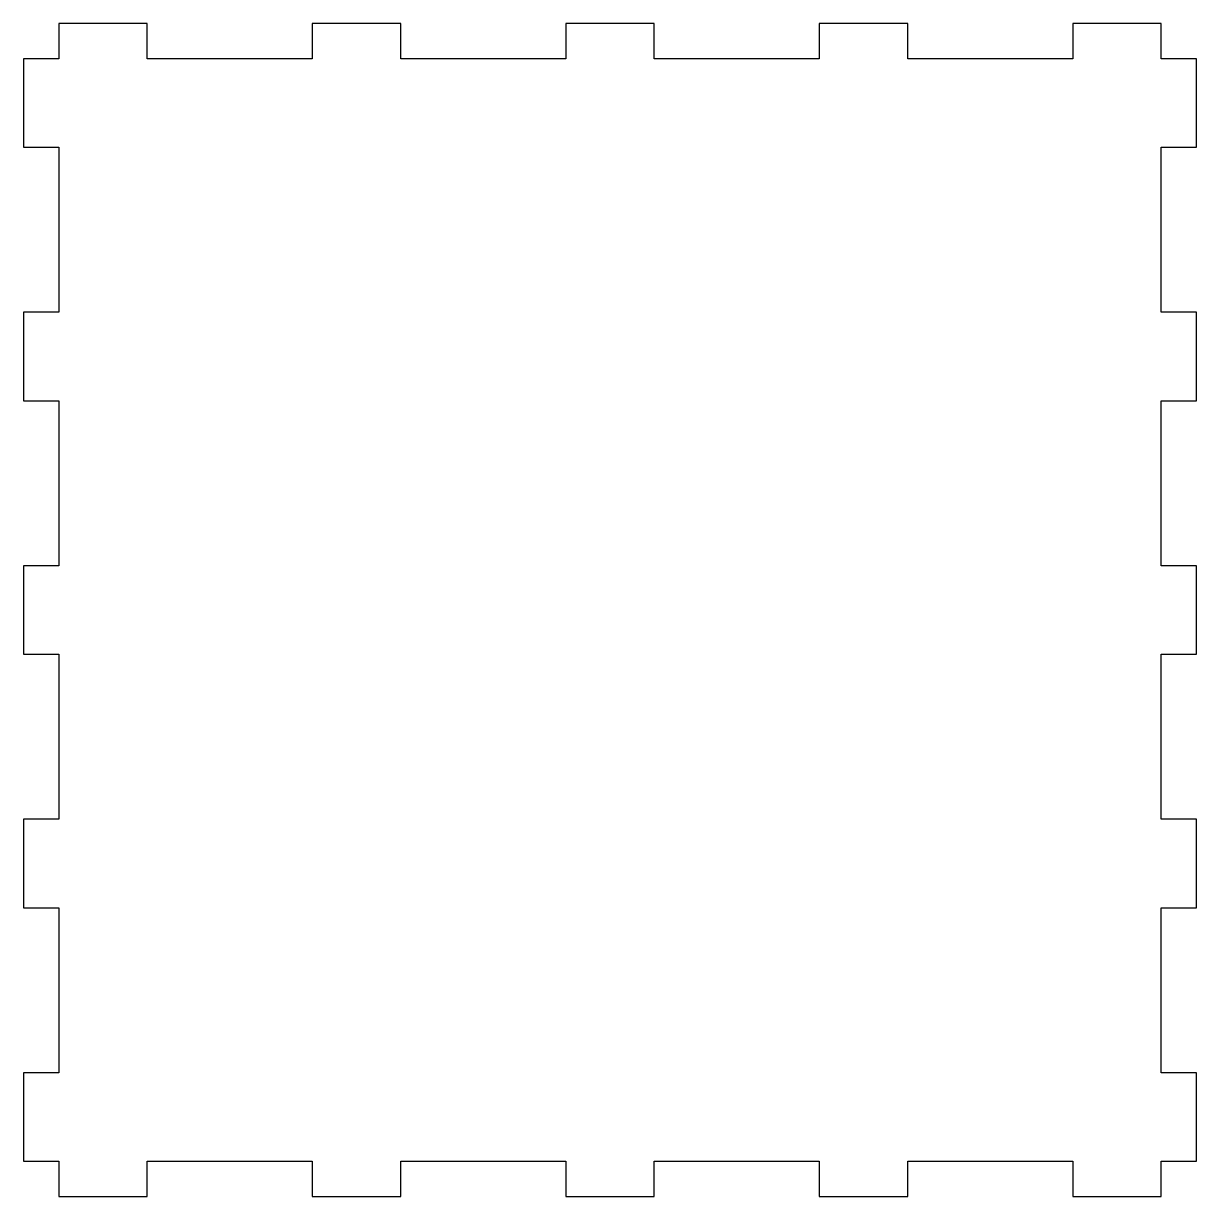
# Model space of a CAD drawing. Header units: centimetres. Extents: x -11.4 to 11.4, y -11.4 to 11.4.
import ezdxf

# ---------------------------------------------------------------- set-up
doc = ezdxf.new("R2010")
doc.units = ezdxf.units.CM
doc.header["$MEASUREMENT"] = 0
doc.layers.add('Camada 1', color=7, linetype='Continuous')

msp = doc.modelspace()

# ---------------------------------------------------------------- linework, layer by layer
at = {"layer": 'Camada 1'}
msp.add_open_spline([(-10.74055, 10.74105), (-10.74055, 10.74105), (-10.74055, 11.43032), (-10.74055, 11.43032), (-10.74055, 11.43032), (-10.74055, 11.43032), (-9.01748, 11.43032), (-9.01748, 11.43032), (-9.01748, 11.43032), (-9.01748, 11.43032), (-9.01748, 10.74105), (-9.01748, 10.74105), (-9.01748, 10.74105), (-9.01748, 10.74105), (-5.80107, 10.74105), (-5.80107, 10.74105), (-5.80107, 10.74105), (-5.80107, 10.74105), (-5.80107, 11.43032), (-5.80107, 11.43032), (-5.80107, 11.43032), (-5.80107, 11.43032), (-4.07797, 11.43032), (-4.07797, 11.43032), (-4.07797, 11.43032), (-4.07797, 11.43032), (-4.07797, 10.74105), (-4.07797, 10.74105), (-4.07797, 10.74105), (-4.07797, 10.74105), (-0.86154, 10.74105), (-0.86154, 10.74105), (-0.86154, 10.74105), (-0.86154, 10.74105), (-0.86154, 11.43032), (-0.86154, 11.43032), (-0.86154, 11.43032), (-0.86154, 11.43032), (0.86154, 11.43032), (0.86154, 11.43032), (0.86154, 11.43032), (0.86154, 11.43032), (0.86154, 10.74105), (0.86154, 10.74105), (0.86154, 10.74105), (0.86154, 10.74105), (4.07797, 10.74105), (4.07797, 10.74105), (4.07797, 10.74105), (4.07797, 10.74105), (4.07797, 11.43032), (4.07797, 11.43032), (4.07797, 11.43032), (4.07797, 11.43032), (5.80102, 11.43032), (5.80102, 11.43032), (5.80102, 11.43032), (5.80102, 11.43032), (5.80102, 10.74105), (5.80102, 10.74105), (5.80102, 10.74105), (5.80102, 10.74105), (9.01745, 10.74105), (9.01745, 10.74105), (9.01745, 10.74105), (9.01745, 10.74105), (9.01745, 11.43032), (9.01745, 11.43032), (9.01745, 11.43032), (9.01745, 11.43032), (10.74052, 11.43032), (10.74052, 11.43032), (10.74052, 11.43032), (10.74052, 11.43032), (10.74052, 10.74105), (10.74052, 10.74105), (10.74052, 10.74105), (10.74052, 10.74105), (10.74052, 10.74105), (10.74052, 10.74105), (10.74052, 10.74105), (10.74052, 10.74105), (11.42976, 10.74105), (11.42976, 10.74105), (11.42976, 10.74105), (11.42976, 10.74105), (11.42976, 9.01793), (11.42976, 9.01793), (11.42976, 9.01793), (11.42976, 9.01793), (10.74052, 9.01793), (10.74052, 9.01793), (10.74052, 9.01793), (10.74052, 9.01793), (10.74052, 5.80139), (10.74052, 5.80139), (10.74052, 5.80139), (10.74052, 5.80139), (11.42976, 5.80139), (11.42976, 5.80139), (11.42976, 5.80139), (11.42976, 5.80139), (11.42976, 4.07816), (11.42976, 4.07816), (11.42976, 4.07816), (11.42976, 4.07816), (10.74052, 4.07816), (10.74052, 4.07816), (10.74052, 4.07816), (10.74052, 4.07816), (10.74052, 0.86159), (10.74052, 0.86159), (10.74052, 0.86159), (10.74052, 0.86159), (11.42976, 0.86159), (11.42976, 0.86159), (11.42976, 0.86159), (11.42976, 0.86159), (11.42976, -0.86159), (11.42976, -0.86159), (11.42976, -0.86159), (11.42976, -0.86159), (10.74052, -0.86159), (10.74052, -0.86159), (10.74052, -0.86159), (10.74052, -0.86159), (10.74052, -4.07818), (10.74052, -4.07818), (10.74052, -4.07818), (10.74052, -4.07818), (11.42976, -4.07818), (11.42976, -4.07818), (11.42976, -4.07818), (11.42976, -4.07818), (11.42976, -5.80139), (11.42976, -5.80139), (11.42976, -5.80139), (11.42976, -5.80139), (10.74052, -5.80139), (10.74052, -5.80139), (10.74052, -5.80139), (10.74052, -5.80139), (10.74052, -9.01795), (10.74052, -9.01795), (10.74052, -9.01795), (10.74052, -9.01795), (11.42976, -9.01795), (11.42976, -9.01795), (11.42976, -9.01795), (11.42976, -9.01795), (11.42976, -10.74113), (11.42976, -10.74113), (11.42976, -10.74113), (11.42976, -10.74113), (10.74052, -10.74113), (10.74052, -10.74113), (10.74052, -10.74113), (10.74052, -10.74113), (10.74052, -10.74113), (10.74052, -10.74113), (10.74052, -10.74113), (10.74052, -10.74113), (10.74052, -11.43032), (10.74052, -11.43032), (10.74052, -11.43032), (10.74052, -11.43032), (9.01745, -11.43032), (9.01745, -11.43032), (9.01745, -11.43032), (9.01745, -11.43032), (9.01745, -10.74113), (9.01745, -10.74113), (9.01745, -10.74113), (9.01745, -10.74113), (5.80102, -10.74113), (5.80102, -10.74113), (5.80102, -10.74113), (5.80102, -10.74113), (5.80102, -11.43032), (5.80102, -11.43032), (5.80102, -11.43032), (5.80102, -11.43032), (4.07797, -11.43032), (4.07797, -11.43032), (4.07797, -11.43032), (4.07797, -11.43032), (4.07797, -10.74113), (4.07797, -10.74113), (4.07797, -10.74113), (4.07797, -10.74113), (0.86154, -10.74113), (0.86154, -10.74113), (0.86154, -10.74113), (0.86154, -10.74113), (0.86154, -11.43032), (0.86154, -11.43032), (0.86154, -11.43032), (0.86154, -11.43032), (-0.86154, -11.43032), (-0.86154, -11.43032), (-0.86154, -11.43032), (-0.86154, -11.43032), (-0.86154, -10.74113), (-0.86154, -10.74113), (-0.86154, -10.74113), (-0.86154, -10.74113), (-4.07797, -10.74113), (-4.07797, -10.74113), (-4.07797, -10.74113), (-4.07797, -10.74113), (-4.07797, -11.43032), (-4.07797, -11.43032), (-4.07797, -11.43032), (-4.07797, -11.43032), (-5.80107, -11.43032), (-5.80107, -11.43032), (-5.80107, -11.43032), (-5.80107, -11.43032), (-5.80107, -10.74113), (-5.80107, -10.74113), (-5.80107, -10.74113), (-5.80107, -10.74113), (-9.01748, -10.74113), (-9.01748, -10.74113), (-9.01748, -10.74113), (-9.01748, -10.74113), (-9.01748, -11.43032), (-9.01748, -11.43032), (-9.01748, -11.43032), (-9.01748, -11.43032), (-10.74055, -11.43032), (-10.74055, -11.43032), (-10.74055, -11.43032), (-10.74055, -11.43032), (-10.74055, -10.74113), (-10.74055, -10.74113), (-10.74055, -10.74113), (-10.74055, -10.74113), (-10.74055, -10.74113), (-10.74055, -10.74113), (-10.74055, -10.74113), (-10.74055, -10.74113), (-11.42976, -10.74113), (-11.42976, -10.74113), (-11.42976, -10.74113), (-11.42976, -10.74113), (-11.42976, -9.01795), (-11.42976, -9.01795), (-11.42976, -9.01795), (-11.42976, -9.01795), (-10.74055, -9.01795), (-10.74055, -9.01795), (-10.74055, -9.01795), (-10.74055, -9.01795), (-10.74055, -5.80139), (-10.74055, -5.80139), (-10.74055, -5.80139), (-10.74055, -5.80139), (-11.42976, -5.80139), (-11.42976, -5.80139), (-11.42976, -5.80139), (-11.42976, -5.80139), (-11.42976, -4.07818), (-11.42976, -4.07818), (-11.42976, -4.07818), (-11.42976, -4.07818), (-10.74055, -4.07818), (-10.74055, -4.07818), (-10.74055, -4.07818), (-10.74055, -4.07818), (-10.74055, -0.86159), (-10.74055, -0.86159), (-10.74055, -0.86159), (-10.74055, -0.86159), (-11.42976, -0.86159), (-11.42976, -0.86159), (-11.42976, -0.86159), (-11.42976, -0.86159), (-11.42976, 0.86159), (-11.42976, 0.86159), (-11.42976, 0.86159), (-11.42976, 0.86159), (-10.74055, 0.86159), (-10.74055, 0.86159), (-10.74055, 0.86159), (-10.74055, 0.86159), (-10.74055, 4.07816), (-10.74055, 4.07816), (-10.74055, 4.07816), (-10.74055, 4.07816), (-11.42976, 4.07816), (-11.42976, 4.07816), (-11.42976, 4.07816), (-11.42976, 4.07816), (-11.42976, 5.80139), (-11.42976, 5.80139), (-11.42976, 5.80139), (-11.42976, 5.80139), (-10.74055, 5.80139), (-10.74055, 5.80139), (-10.74055, 5.80139), (-10.74055, 5.80139), (-10.74055, 9.01793), (-10.74055, 9.01793), (-10.74055, 9.01793), (-10.74055, 9.01793), (-11.42976, 9.01793), (-11.42976, 9.01793), (-11.42976, 9.01793), (-11.42976, 9.01793), (-11.42976, 10.74105), (-11.42976, 10.74105), (-11.42976, 10.74105), (-11.42976, 10.74105), (-10.74055, 10.74105), (-10.74055, 10.74105)], degree=3, knots=[0, 0, 0, 0, 0.0125, 0.0125, 0.0125, 0.0125, 0.025, 0.025, 0.025, 0.025, 0.0375, 0.0375, 0.0375, 0.0375, 0.05, 0.05, 0.05, 0.05, 0.0625, 0.0625, 0.0625, 0.0625, 0.075, 0.075, 0.075, 0.075, 0.0875, 0.0875, 0.0875, 0.0875, 0.1, 0.1, 0.1, 0.1, 0.1125, 0.1125, 0.1125, 0.1125, 0.125, 0.125, 0.125, 0.125, 0.1375, 0.1375, 0.1375, 0.1375, 0.15, 0.15, 0.15, 0.15, 0.1625, 0.1625, 0.1625, 0.1625, 0.175, 0.175, 0.175, 0.175, 0.1875, 0.1875, 0.1875, 0.1875, 0.2, 0.2, 0.2, 0.2, 0.2125, 0.2125, 0.2125, 0.2125, 0.225, 0.225, 0.225, 0.225, 0.2375, 0.2375, 0.2375, 0.2375, 0.25, 0.25, 0.25, 0.25, 0.2625, 0.2625, 0.2625, 0.2625, 0.275, 0.275, 0.275, 0.275, 0.2875, 0.2875, 0.2875, 0.2875, 0.3, 0.3, 0.3, 0.3, 0.3125, 0.3125, 0.3125, 0.3125, 0.325, 0.325, 0.325, 0.325, 0.3375, 0.3375, 0.3375, 0.3375, 0.35, 0.35, 0.35, 0.35, 0.3625, 0.3625, 0.3625, 0.3625, 0.375, 0.375, 0.375, 0.375, 0.3875, 0.3875, 0.3875, 0.3875, 0.4, 0.4, 0.4, 0.4, 0.4125, 0.4125, 0.4125, 0.4125, 0.425, 0.425, 0.425, 0.425, 0.4375, 0.4375, 0.4375, 0.4375, 0.45, 0.45, 0.45, 0.45, 0.4625, 0.4625, 0.4625, 0.4625, 0.475, 0.475, 0.475, 0.475, 0.4875, 0.4875, 0.4875, 0.4875, 0.5, 0.5, 0.5, 0.5, 0.5125, 0.5125, 0.5125, 0.5125, 0.525, 0.525, 0.525, 0.525, 0.5375, 0.5375, 0.5375, 0.5375, 0.55, 0.55, 0.55, 0.55, 0.5625, 0.5625, 0.5625, 0.5625, 0.575, 0.575, 0.575, 0.575, 0.5875, 0.5875, 0.5875, 0.5875, 0.6, 0.6, 0.6, 0.6, 0.6125, 0.6125, 0.6125, 0.6125, 0.625, 0.625, 0.625, 0.625, 0.6375, 0.6375, 0.6375, 0.6375, 0.65, 0.65, 0.65, 0.65, 0.6625, 0.6625, 0.6625, 0.6625, 0.675, 0.675, 0.675, 0.675, 0.6875, 0.6875, 0.6875, 0.6875, 0.7, 0.7, 0.7, 0.7, 0.7125, 0.7125, 0.7125, 0.7125, 0.725, 0.725, 0.725, 0.725, 0.7375, 0.7375, 0.7375, 0.7375, 0.75, 0.75, 0.75, 0.75, 0.7625, 0.7625, 0.7625, 0.7625, 0.775, 0.775, 0.775, 0.775, 0.7875, 0.7875, 0.7875, 0.7875, 0.8, 0.8, 0.8, 0.8, 0.8125, 0.8125, 0.8125, 0.8125, 0.825, 0.825, 0.825, 0.825, 0.8375, 0.8375, 0.8375, 0.8375, 0.85, 0.85, 0.85, 0.85, 0.8625, 0.8625, 0.8625, 0.8625, 0.875, 0.875, 0.875, 0.875, 0.8875, 0.8875, 0.8875, 0.8875, 0.9, 0.9, 0.9, 0.9, 0.9125, 0.9125, 0.9125, 0.9125, 0.925, 0.925, 0.925, 0.925, 0.9375, 0.9375, 0.9375, 0.9375, 0.95, 0.95, 0.95, 0.95, 0.9625, 0.9625, 0.9625, 0.9625, 0.975, 0.975, 0.975, 0.975, 1, 1, 1, 1], dxfattribs=at)

doc.saveas('drawing.dxf')
